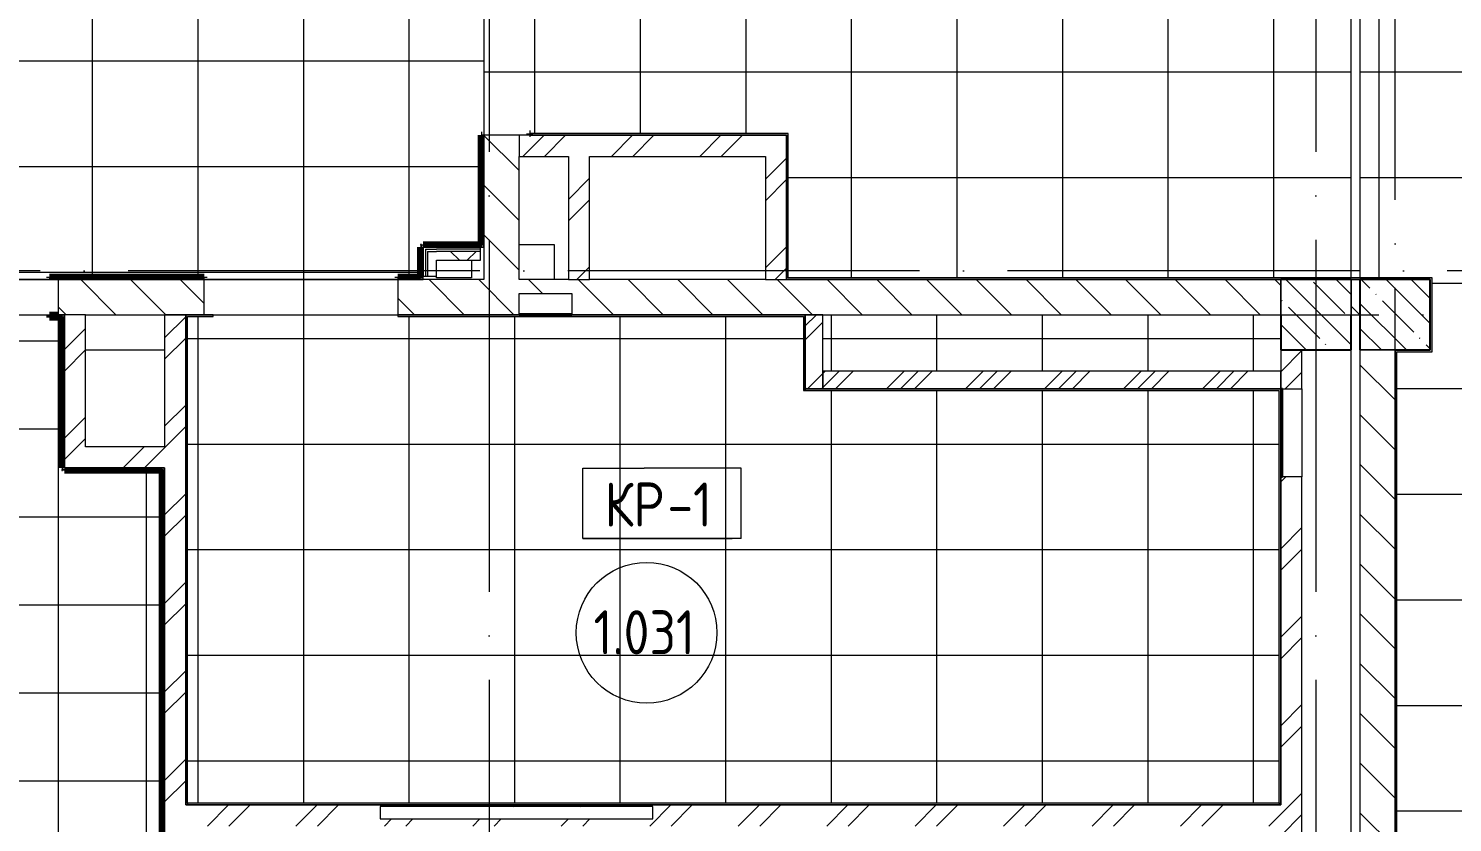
# Model space of a CAD drawing. Header units: millimetres. Extents: x -4370 to 196781, y -4577 to 61202.
# Drawn here: x 106281 to 114376, y 32890 to 37402 of the extents above; entities that cross this region are included whole.
import ezdxf

# ---------------------------------------------------------------- set-up
doc = ezdxf.new("R2010")
doc.units = ezdxf.units.MM
doc.linetypes.add('ADSK_Линия сетки', pattern=[2500, 2000, -250, 0, -250])
for name, color, linetype, lineweight in [('A-AREA-____-IDEN', 2, 'Continuous', 20), ('A-FLOR-____-IDEN', 11, 'Continuous', 20), ('A-FLOR-____-OTLN', 192, 'Continuous', 9), ('A-FLOR-____-PATT', 8, 'Continuous', 9), ('A-GENM-____-MCUT', 13, 'Continuous', 9), ('A-GENM-____-OTLN', 13, 'Continuous', 9), ('A-GLAZ-____-OTLN', 151, 'Continuous', 9), ('A-WALL-____-MCUT', 113, 'Continuous', 9), ('A-WALL-____-PATT', 111, 'Continuous', 9), ('A-WALL-FNSH-MCUT', 113, 'Continuous', 9), ('I-WALL-____-OTLN', 2, 'Continuous', 9), ('S-COLS-____-MCUT', 52, 'Continuous', 9), ('S-COLS-____-OTLN', 52, 'Continuous', 9), ('S-GRID-____-OTLN', 1, 'Continuous', 9)]:
    doc.layers.add(name, color=color, linetype=linetype, lineweight=lineweight)
doc.styles.add('GOST Common_1', font='GOST_Common.ttf', dxfattribs={"width": 0.9, "height": 250})
pattern_1 = [(135, (0, 0), (-141.42136, -141.42136), [])]
pattern_2 = [(45, (0, 0), (-251.4472, 251.4472), []), (45, (0, 381), (-251.4472, 251.4472), [])]
pattern_3 = [(135, (0, 0), (-142.5612, -142.5612), []), (135, (142.56, 0), (-142.5612, -142.5612), [252.016, -50.403, 3.353, -47.05])]
pattern_4 = [(45, (0, 0), (-224.5064, 224.5064), []), (45, (79.38, 0), (0, 449.0128), []), (45, (-79.38, 0), (0, 449.0128), [])]

# ---------------------------------------------------------------- blocks, each defined once
blk = doc.blocks.new('B2B_Окно_1створка без всегоj - Ок-5_700х1500_Раздевальные-36695556-О_АИ_ПП_0_000_Целиком')
at = {"layer": 'A-GLAZ-____-OTLN', "color": 10, "lineweight": 5}
for p, q in [((-775, 175), (-775, 105)), ((775, 175), (-775, 175)), ((775, 105), (775, 175)), ((-775, 105), (775, 105))]:
    blk.add_line(p, q, dxfattribs=at)
blk = doc.blocks.new('ASML_АР_Отделка Люка - ВО Отделка люков_Грунтовка 0_Шпатлевка 0_Окраска 0_0-42467640-О_АИ_ПП_0_000_Целиком')
at = {"layer": 'A-GENM-____-MCUT', "color": 130, "lineweight": 25}
for p, q in [((150, 3), (-150, 3)), ((-150, 3), (-150, 0)), ((150, 0), (150, 3)), ((-150, 0), (150, 0))]:
    blk.add_line(p, q, dxfattribs=at)
blk = doc.blocks.new('ASML_АР_Отделка Люка - ВО Отделка люков_Грунтовка 0_Шпатлевка 0_Окраска 0_0-42722003-О_АИ_ПП_0_000_Целиком')
at = {"layer": 'A-GENM-____-MCUT', "color": 130, "lineweight": 25}
for p, q in [((250, 3), (-250, 3)), ((-250, 3), (-250, 0)), ((250, 0), (250, 3)), ((-250, 0), (250, 0))]:
    blk.add_line(p, q, dxfattribs=at)
blk = doc.blocks.new('0083_СОШ675_АР_R22_rvt-1-О_АИ_ПП_0_000_Целиком')
at = {"layer": 'A-WALL-____-PATT', "lineweight": 5}
h = blk.add_hatch(dxfattribs=at)
h.set_pattern_fill('FP_4', color=10, style=0, pattern_type=2)
h.set_pattern_definition(pattern_1)
h.paths.add_polyline_path([(109070, 35974.9), (109070, 36794.9), (108870, 36794.9), (108870, 35974.9)])
h.paths.add_polyline_path([(108870, 39494.9), (109070, 39494.9), (109070, 39775), (108870, 39775)])
h = blk.add_hatch(dxfattribs=at)
h.set_pattern_fill('FP_7', color=10, style=0, pattern_type=2)
h.set_pattern_definition(pattern_2)
h.paths.add_polyline_path([(110470, 36674.9), (110470, 36794.9), (109070, 36794.9), (109070, 36674.9), (109470, 36674.9)])
h = blk.add_hatch(dxfattribs=at)
h.set_pattern_fill('FP_7', color=10, style=0, pattern_type=2)
h.set_pattern_definition(pattern_2)
h.paths.add_polyline_path([(110470, 35974.9), (110590, 35974.9), (110590, 36794.9), (110470, 36794.9), (110470, 36319.2)])
h = blk.add_hatch(dxfattribs=at)
h.set_pattern_fill('FP_7', color=10, style=0, pattern_type=2)
h.set_pattern_definition(pattern_2)
h.paths.add_polyline_path([(109470, 35974.9), (109470, 36674.9), (109350, 36674.9), (109350, 35974.9)])
h = blk.add_hatch(dxfattribs=at)
h.set_pattern_fill('FP_56', color=252, style=0, pattern_type=2)
h.set_pattern_definition([(45, (0, 0), (-141.42136, 141.42136), []), (135, (0, 0), (-141.42136, -141.42136), [])])
h.paths.add_polyline_path([(108850, 36084.9), (108850, 36134.9), (108600, 36134.9), (108600, 36084.9), (108798.8, 36084.9)])
h = blk.add_hatch(dxfattribs=at)
h.set_pattern_fill('FP_4', color=10, style=0, pattern_type=2)
h.set_pattern_definition(pattern_1)
h.paths.add_polyline_path([(113850, 35774.9), (113850, 35974.9), (113800, 35974.9), (113800, 35774.9)])
h.paths.add_polyline_path([(113400, 35774.9), (113400, 35974.9), (108380, 35974.9), (108380, 35774.9), (109070, 35774.9), (109070, 35894.9), (109370, 35894.9), (109370, 35774.9), (111282.6, 35774.9)])
h.paths.add_polyline_path([(106605, 35774.9), (107280, 35774.9), (107280, 35974.9), (106450, 35974.9), (106450, 35774.9), (106485, 35774.9)])
h.paths.add_polyline_path([(105100, 35774.9), (105200, 35774.9), (105200, 35974.9), (105100, 35974.9)])
h = blk.add_hatch(dxfattribs=at)
h.set_pattern_fill('FP_7', color=10, style=0, pattern_type=2)
h.set_pattern_definition(pattern_2)
h.paths.add_polyline_path([(106605, 34904.9), (106605, 35774.9), (106485, 35774.9), (106485, 34904.9)])
h = blk.add_hatch(dxfattribs=at)
h.set_pattern_fill('FP_7', color=10, style=0, pattern_type=2)
h.set_pattern_definition(pattern_2)
h.paths.add_polyline_path([(107175, 26225), (107175, 30000), (107055, 30000), (107055, 26225)])
h.paths.add_polyline_path([(107055, 31100), (107175, 31100), (107175, 35774.9), (107055, 35774.9), (107055, 31699)])
h = blk.add_hatch(dxfattribs=at)
h.set_pattern_fill('FP_8', color=10, style=0, pattern_type=2)
h.set_pattern_definition(pattern_4)
h.paths.add_polyline_path([(110700, 35354.9), (110796.5, 35354.9), (110796.5, 35775), (110696.5, 35775), (110696.5, 35359.9), (110700, 35359.9)])
h = blk.add_hatch(dxfattribs=at)
h.set_pattern_fill('FP_7', color=10, style=0, pattern_type=2)
h.set_pattern_definition(pattern_2)
h.paths.add_polyline_path([(113520, 19425), (113520, 22425), (113400, 22425), (113400, 19425)])
h.paths.add_polyline_path([(113520, 22825), (113520, 23665), (113400, 23665), (113400, 22825)])
h.paths.add_polyline_path([(113407, 24165), (113520, 24165), (113520, 27625), (113400, 27625), (113400, 24165)])
h.paths.add_polyline_path([(113400, 28525), (113520, 28525), (113520, 32325), (113400, 32325), (113400, 28800)])
h.paths.add_polyline_path([(113520, 32725), (113520, 34855), (113400, 34855), (113400, 32725)])
h.paths.add_polyline_path([(113407, 35355), (113520, 35355), (113520, 35575), (113400, 35575), (113400, 35355)])
h = blk.add_hatch(dxfattribs=at)
h.set_pattern_fill('FP_4', color=10, style=0, pattern_type=2)
h.set_pattern_definition(pattern_1)
h.paths.add_polyline_path([(113930, 19425), (113930, 19925), (114050, 19925), (114050, 22425), (113850, 22425), (113850, 19425)])
h.paths.add_polyline_path([(114050, 22825), (114050, 28125), (113850, 28125), (113850, 22825)])
h.paths.add_polyline_path([(113850, 28525), (114050, 28525), (114050, 31824.9), (113930, 31824.9), (113930, 32325), (113850, 32325), (113850, 29388.9)])
h.paths.add_polyline_path([(114050, 32725), (114050, 35575), (113850, 35575), (113850, 32725)])
h = blk.add_hatch(dxfattribs=at)
h.set_pattern_fill('FP_8', color=10, style=0, pattern_type=2)
h.set_pattern_definition(pattern_4)
h.paths.add_polyline_path([(113400, 35354.9), (113400, 35454.9), (110796.5, 35454.9), (110796.5, 35354.9), (111282.6, 35354.9)])
h = blk.add_hatch(dxfattribs=at)
h.set_pattern_fill('FP_7', color=10, style=0, pattern_type=2)
h.set_pattern_definition(pattern_2)
h.paths.add_polyline_path([(107055, 34904.9), (107055, 35024.9), (106605, 35024.9), (106605, 34904.9)])
h = blk.add_hatch(dxfattribs=at)
h.set_pattern_fill('FP_7', color=10, style=0, pattern_type=2)
h.set_pattern_definition(pattern_2)
h.paths.add_polyline_path([(113400, 32870), (113400, 32990), (107175, 32990), (107175, 32870), (112524.5, 32870)])
h.paths.add_polyline_path([(108280, 32910), (108280, 32980), (109830, 32980), (109830, 32910), (108350, 32910)])
at = {"layer": 'S-COLS-____-OTLN', "lineweight": 5}
h = blk.add_hatch(dxfattribs=at)
h.set_pattern_fill('FP_3', color=256, style=0, pattern_type=2)
h.set_pattern_definition(pattern_3)
h.paths.add_polyline_path([(113800, 35575), (113800, 35975), (113400, 35975), (113400, 35575), (113766.3, 35575)])
h = blk.add_hatch(dxfattribs=at)
h.set_pattern_fill('FP_3', color=256, style=0, pattern_type=2)
h.set_pattern_definition(pattern_3)
h.paths.add_polyline_path([(114050, 35575), (114250, 35575), (114250, 35975), (113850, 35975), (113850, 35575)])
at = {"layer": 'A-FLOR-____-OTLN', "color": 90}
for p, q in [((109070, 36175), (109269.5, 36175)), ((109269.5, 36175), (109269.5, 35975)), ((108800, 36084.9), (108800, 35984.9)), ((108600, 35984.9), (108600, 35994.9)), ((108800, 35984.9), (108600, 35984.9)), ((106605, 35575), (107055, 35575)), ((113800, 32725), (113800, 35575))]:
    blk.add_line(p, q, dxfattribs=at)
at = {"layer": 'A-WALL-____-MCUT', "color": 50, "lineweight": 13}
for p, q in [((109070, 36794.9), (108870, 36794.9)), ((108870, 36794.9), (108870, 35974.9)), ((110470, 36794.9), (109070, 36794.9)), ((110590, 36794.9), (110470, 36794.9)), ((110590, 35974.9), (110590, 36794.9)), ((109070, 36674.9), (109350, 36674.9)), ((109070, 35974.9), (109070, 36674.9)), ((109350, 36674.9), (109350, 35974.9)), ((109470, 36674.9), (110470, 36674.9)), ((109470, 35974.9), (109470, 36674.9)), ((110470, 36674.9), (110470, 35974.9)), ((108550, 36134.9), (108550, 35994.9)), ((108550, 36134.9), (108600, 36134.9)), ((108850, 36134.9), (108600, 36134.9)), ((108850, 36084.9), (108850, 36134.9)), ((108600, 35994.9), (108600, 36084.9)), ((108600, 36084.9), (108850, 36084.9)), ((107280, 35974.9), (106450, 35974.9)), ((106450, 35974.9), (106450, 35774.9)), ((107280, 35774.9), (107280, 35974.9)), ((108870, 35974.9), (108380, 35974.9)), ((108380, 35974.9), (108380, 35774.9)), ((108550, 35994.9), (108600, 35994.9)), ((109350, 35974.9), (109070, 35974.9)), ((110470, 35974.9), (109470, 35974.9)), ((113400, 35974.9), (110590, 35974.9)), ((113850, 35974.9), (113800, 35974.9)), ((113850, 35774.9), (113850, 35974.9)), ((109070, 35777.9), (109070, 35894.9)), ((109070, 35894.9), (109370, 35894.9)), ((109370, 35894.9), (109370, 35777.9)), ((106450, 35774.9), (106485, 35774.9)), ((106485, 35774.9), (106485, 34904.9)), ((106605, 35774.9), (107055, 35774.9)), ((106605, 35024.9), (106605, 35774.9)), ((107055, 35774.9), (107055, 35024.9)), ((107175, 35774.9), (107280, 35774.9)), ((107175, 32990), (107175, 35774.9)), ((108380, 35774.9), (109070, 35774.9)), ((109370, 35774.9), (113400, 35774.9)), ((110796.5, 35775), (110696.5, 35775)), ((110696.5, 35775), (110696.5, 35359.9)), ((110796.5, 35354.9), (110796.5, 35775)), ((113800, 35774.9), (113850, 35774.9)), ((113400, 35575), (113400, 35355)), ((113520, 35575), (113400, 35575)), ((113520, 35355), (113520, 35575)), ((113850, 35575), (113850, 32725)), ((114050, 32725), (114050, 35575)), ((113400, 35454.9), (110796.5, 35454.9)), ((110796.5, 35454.9), (110796.5, 35354.9)), ((113400, 35354.9), (113400, 35454.9)), ((110700, 35354.9), (110796.5, 35354.9)), ((110796.5, 35354.9), (113400, 35354.9)), ((113400, 35355), (113407, 35355)), ((113410, 35355), (113520, 35355)), ((107055, 35024.9), (106605, 35024.9)), ((106485, 34904.9), (106605, 34904.9)), ((106605, 34904.9), (107055, 34904.9)), ((107055, 34904.9), (107055, 31100)), ((113400, 34855), (113400, 32990)), ((113407, 34855), (113400, 34855)), ((113520, 34855), (113410, 34855)), ((113520, 32725), (113520, 34855)), ((113400, 32990), (107175, 32990))]:
    blk.add_line(p, q, dxfattribs=at)
at = {"layer": 'A-WALL-____-MCUT', "color": 10, "lineweight": 5}
for p, q in [((109070, 36794.9), (109070, 36674.9)), ((108537.5, 36147.4), (108537.5, 35994.9)), ((108537.5, 36147.4), (108550, 36147.4)), ((108550, 36147.4), (108600, 36147.4)), ((108850, 36147.4), (108600, 36147.4)), ((109350, 35974.9), (109470, 35974.9)), ((110470, 35974.9), (110590, 35974.9)), ((113400, 35774.9), (113400, 35974.9)), ((113800, 35974.9), (113800, 35774.9)), ((106605, 35774.9), (106485, 35774.9)), ((107175, 35774.9), (107055, 35774.9)), ((114050, 35575), (113850, 35575))]:
    blk.add_line(p, q, dxfattribs=at)
at = {"layer": 'A-WALL-FNSH-MCUT', "color": 90}
for p, q in [((108537.5, 36159.9), (108525, 36159.9)), ((108525, 36159.9), (108525, 35994.9)), ((108550, 36159.9), (108537.5, 36159.9)), ((108600, 36159.9), (108550, 36159.9)), ((108850, 36159.9), (108600, 36159.9)), ((108850, 36147.4), (108850, 36159.9)), ((108850, 36134.9), (108850, 36147.4)), ((108525, 35994.9), (108537.5, 35994.9)), ((108537.5, 35994.9), (108550, 35994.9))]:
    blk.add_line(p, q, dxfattribs=at)
at = {"layer": 'I-WALL-____-OTLN', "color": 90}
blk.add_line((113520, 35355), (113520, 34855), dxfattribs=at)
at = {"layer": 'S-COLS-____-MCUT', "color": 130, "lineweight": 25}
for p, q in [((113800, 35975), (113400, 35975)), ((114250, 35975), (113850, 35975)), ((113850, 35975), (113850, 35575)), ((114250, 35575), (114250, 35975)), ((113400, 35774.9), (113400, 35575)), ((113800, 35575), (113800, 35774.9)), ((113400, 35575), (113800, 35575)), ((114050, 35575), (114250, 35575))]:
    blk.add_line(p, q, dxfattribs=at)
at = {"layer": 'S-COLS-____-OTLN', "color": 90}
for p, q in [((113400, 35975), (113400, 35774.9)), ((113800, 35774.9), (113800, 35975)), ((113850, 35575), (114050, 35575))]:
    blk.add_line(p, q, dxfattribs=at)
at = {"layer": 'A-GENM-____-OTLN', "color": 90, "lineweight": 9}
for name, p, rotation in [('ASML_АР_Отделка Люка - ВО Отделка люков_Грунтовка 0_Шпатлевка 0_Окраска 0_0-42467640-О_АИ_ПП_0_000_Целиком', (109220, 35777.9), 180), ('ASML_АР_Отделка Люка - ВО Отделка люков_Грунтовка 0_Шпатлевка 0_Окраска 0_0-42722003-О_АИ_ПП_0_000_Целиком', (113410, 35105), 90)]:
    blk.add_blockref(name, p, dxfattribs=dict(at, rotation=rotation))
at = {"layer": 'A-GLAZ-____-OTLN', "color": 90, "lineweight": 9, "rotation": 180}
blk.add_blockref('B2B_Окно_1створка без всегоj - Ок-5_700х1500_Раздевальные-36695556-О_АИ_ПП_0_000_Целиком', (109055, 33085), dxfattribs=at)
blk = doc.blocks.new('BSC_Колонна _Прямоугольная - ПР-1_Профиль торцевой для плитки-3454341-О_АИ_ПП_0_000_Целиком')
at = {"layer": 'S-COLS-____-MCUT'}
for p, q in [((5, 5), (-5, 5)), ((-5, 5), (-5, -5)), ((5, -5), (5, 5)), ((-5, -5), (5, -5))]:
    blk.add_line(p, q, dxfattribs=at)
blk = doc.blocks.new('ADSK_Марка_Перекрытие - Типоразмер_ADSK_Марка-158127-О_АИ_ПП_0_000_Целиком')
at = {"layer": 'A-FLOR-____-IDEN'}
for p, q in [((-4.5, 4), (-1, 4)), ((-4.5, 0), (-4.5, 4)), ((4.5, 4), (-1, 4)), ((4.5, 0), (4.5, 4)), ((4.5, 0), (-4.5, 0)), ((-4.5, 0), (4, 0))]:
    blk.add_line(p, q, dxfattribs=at)
blk = doc.blocks.new('ADSK_Марка_Помещение_ОдноЗначение - Номер-159740-О_АИ_ПП_0_000_Целиком')
at = {"layer": 'A-AREA-____-IDEN'}
blk.add_circle((0, 0), 4, dxfattribs=at)

msp = doc.modelspace()

# ---------------------------------------------------------------- hatches: boundary and pattern name
at = {"layer": 'A-FLOR-____-PATT'}
h = msp.add_hatch(dxfattribs=at)
h.set_pattern_fill('FP_139', color=256, style=0, pattern_type=2)
h.set_pattern_definition([(90, (122360, 37155), (-600, 4e-14), []), (180, (122360, 37155), (-7e-14, -600), [])])
h.paths.add_polyline_path([(123701.532826, 24349.999414), (136485, 24350.000586), (136485, 24850.000586), (136500, 24850.000586), (136500, 24859.999414), (136700, 24859.999414), (136700, 27059.999414), (136500, 27059.999414), (136500, 27050.000586), (136485, 27050.99042), (136485, 28110.000586), (136299.978078, 28110.000586), (136299.978078, 28125), (135049.978078, 28125), (135049.978078, 28110.000586), (132950, 28110.000586), (132950, 28125), (130960, 28125), (130960, 28110.000586), (125085, 28110.000586), (125085, 27805.000984), (125080, 27804.349189), (125080, 27795.00157), (125070, 27795.00157), (125070, 27790.00157), (124330, 27790.00157), (124330, 27795.00157), (124320, 27795.000984), (124320, 27805.000984), (124315, 27805.85356), (124315, 28110.00157), (124049.978078, 28110.00157), (124049.978078, 28115.00157), (124039.978078, 28115.00157), (124039.978078, 28125.000984), (120145.5, 28125.000984), (120145.5, 28115.00157), (118690, 28115.00157), (118690, 34860.000586), (118320, 34860.000586), (118320, 34865.000586), (118310, 34865.000586), (118310, 34875), (118300, 34875), (118300, 36475), (118310, 36475.000586), (118310, 36485.000586), (118320, 36485.000586), (118320, 36490.000586), (118690, 36490.000586), (118690, 43524.999414), (118700, 43524.999414), (118699.978078, 44624.999414), (118690, 44624.999414), (118690.939069, 45335), (120047.499009, 45335), (120047.499009, 45325), (124030, 45324.999414), (124030, 45334.968424), (124045, 45334.96901), (124045, 45339.96901), (130949.978078, 45339.96901), (130949.978078, 45324.999414), (132949.978078, 45324.999414), (132949.978078, 45339.96901), (136485, 45340.004013), (136485, 45809.999414), (136699.978078, 45809.999414), (136699.978078, 48009.999414), (136485, 48009.999414), (136485, 48583.136009), (136480, 48583.136009), (136480, 49030.001172), (136059.997172, 49030.001172), (136059.997172, 49035.001172), (134324.978078, 49035.001172), (134324.978078, 49050.000586), (133224.978078, 49050.000586), (133224.978078, 49035.001172), (131950, 49035.001172), (131950, 49050.000586), (130850, 49050.000586), (130850, 49035.001172), (129820, 49035.001172), (129819.973332, 49250.000586), (128720, 49250.000586), (128720, 49035.001172), (115339.978078, 49035.001172), (115339.978078, 47039.5), (115125, 47039.5), (115125, 45939.5), (115339.978078, 45939.5), (115339.978078, 45525), (115334.978078, 45524.408705), (115334.978078, 45515), (115324.978078, 45515), (115324.978078, 45510), (114265.000586, 45510), (114265.000586, 45324.999414), (114260.000586, 45324.999414), (114260.000586, 45315.000586), (114250.000586, 45315.000586), (114249.978078, 45310.000586), (113849.978078, 45310.000586), (113849.978078, 43335.193215), (115335, 43335.193215), (115334.01456, 39765.02363), (113849.978078, 39765.02363), (113850.899223, 35984.940919), (114259.978078, 35984.940919), (114259.978078, 35565), (114060.000586, 35565), (114060.000586, 32734.968424), (114259.978078, 32734.968424), (114259.978078, 32315), (114060.000586, 32315), (114060.000586, 28535), (114259.978664, 28534.382301), (114259.978664, 28115), (114060.000586, 28115), (114060.000586, 24375), (114585, 24375), (114585, 24350), (116575, 24349.999414), (116575, 24375), (118699.978078, 24375), (118699.978078, 24435.000398), (118799.978078, 24435.000398), (118799.978078, 24375), (121200, 24375), (121200, 24360), (121215, 24360), (121215, 24350), (121217.736766, 24349.999414)])
h.paths.add_polyline_path([(118700, 28035.000398), (118699.978078, 28035.000398), (118700, 28105.000984), (118799.978078, 28105.000984), (118799.978078, 28035.000398), (118705, 28035.000398)])
h.paths.add_polyline_path([(113373.815688, 35984.940919), (113799.978078, 35984.940919), (113798.859805, 39765.02363), (112925.000848, 39765.02363), (112924.950825, 39975.023044), (111824.978078, 39975.023044), (111824.978078, 39765.02363), (111475, 39765.02363), (111474.992967, 39975.023044), (110375, 39975.023044), (110375, 39780.02363), (110425, 39780.02363), (110425, 39765.02363), (109080.000848, 39765.02363), (109080.000848, 39494.940333), (108870.000848, 39494.940333), (108870.000848, 36794.940333), (109130.000848, 36794.940333), (109130.000848, 36804.940919), (110600.000586, 36804.940919), (110600.000586, 35984.940919), (113341.034602, 35984.940919)])
h.paths.add_polyline_path([(113766.348585, 43335.193215), (113799.978078, 43335.193215), (113799.978078, 45310.000586), (113400.000586, 45310.000586), (113399.978078, 45315.000586), (113390.000586, 45315.000586), (113390.000586, 45325.000586), (113385.000586, 45324.999414), (113385.000586, 45510.000586), (112075, 45509.810247), (112075, 45245.037726), (112065, 45245.037726), (112065, 43545.037726), (112075, 43545.037726), (112075, 43335.193215), (112524.450555, 43335.193215)])
h = msp.add_hatch(dxfattribs=at)
h.set_pattern_fill('FP_152', color=256, style=0, pattern_type=2)
h.set_pattern_definition([(90, (103045, 40817.5), (-600, 4e-14), []), (180, (103045, 40817.5), (-7e-14, -600), [])])
h.paths.add_polyline_path([(96899.978078, 35775), (96900.119334, 35775.035722), (96899.978078, 35784.940919)])
h.paths.add_polyline_path([(98863.572223, 35775), (99170.119334, 35775), (99170.119334, 35789.940919), (99455, 35789.940919), (99455, 36424.940333), (99460, 36424.940919), (99460, 36434.940919), (99470, 36434.940919), (99470, 36439.940919), (101280, 36439.940919), (101280, 36434.940919), (101290, 36434.940919), (101290, 36424.940919), (101295, 36424.940333), (101295, 36115), (102660.000586, 36115), (102660.000586, 35899.999414), (104300.000586, 35900), (104300.000586, 36115), (104900.000586, 36115), (104900.000586, 36110), (104910.000586, 36109.256256), (104910.000586, 36100), (104915.000586, 36099.481744), (104915.000586, 35989.940919), (105300, 35989.940919), (105300, 35974.999414), (106400, 35974.999414), (106400, 35989.940919), (107280.045848, 35989.940919), (107280.045848, 35974.999414), (108380.045848, 35974.999414), (108380.045848, 35989.940919), (108510.000848, 35989.940919), (108510.000848, 36159.94092), (108515.000848, 36159.94092), (108515.000848, 36169.94092), (108525.000848, 36169.94092), (108525.000848, 36174.94092), (108855.000848, 36174.94092), (108855.000848, 36794.940333), (108870.000848, 36794.940333), (108870.000848, 39494.940333), (108855.000848, 39494.940333), (108855.000848, 39759.966736), (102124.986674, 39759.966736), (102124.967332, 39975.023044), (101024.986674, 39975.023044), (101025.047205, 39774.966736), (101074.986674, 39774.966736), (101074.986674, 39759.966736), (98640, 39759.966736), (98640, 39774.96615), (97590, 39774.96615), (97590, 39759.966736), (93150, 39759.966736), (93149.893462, 39774.96615), (87860, 39774.96615), (87860, 39759.966736), (87720, 39759.966736), (87720, 39474.96615), (87500, 39474.96615), (87500, 36774.96615), (87720, 36774.205351), (87720, 36444.999414), (87715, 36444.999414), (87715, 36440), (96900.119334, 36440), (96900.119334, 36435), (96910.119334, 36435), (96910.119334, 36425), (96915.119334, 36424.983669), (96915.119334, 35789.940919), (97170.119334, 35789.940919), (97170.119334, 35775)])
h.paths.add_polyline_path([(102660.000586, 36099.999414), (102659.998097, 36100), (102589.266314, 36100)])
h.paths.add_polyline_path([(101029.985347, 36424.940333), (101030, 36424.940919), (100360, 36424.940919)])
h.paths.add_polyline_path([(96899.978078, 36424.999414), (96899.962671, 36425), (96780.119334, 36424.999414)])
h.paths.add_polyline_path([(91045, 38769.423044), (91005, 38769.423044), (91005, 39749.423044), (91045, 39749.423044)])
h.paths.add_polyline_path([(93005, 38769.423044), (93005, 39749.423044), (93045, 39749.423044), (93045, 38769.423044)])
h = msp.add_hatch(dxfattribs=at)
h.set_pattern_fill('FP_233', color=256, style=0, pattern_type=2)
h.set_pattern_definition([(270, (5951.86, 148625.6), (500, 3e-14), []), (0, (5951.86, 148625.6), (0, 500), [])])
h.paths.add_polyline_path([(106754.983003, 26225), (106755, 26225), (106755, 26240.000586), (107040, 26240.000586), (107040, 29999.999414), (107055, 29999.999414), (107055, 31099.999414), (107040, 31099.999414), (107040, 34889.940919), (106485, 34889.940919), (106485, 34894.940919), (106475.000586, 34894.940919), (106475, 34904.940919), (106470, 34904.940333), (106470, 35759.940919), (106400, 35759.940919), (106400, 35774.940919), (106450, 35774.940919), (106450, 35974.940333), (105350, 35974.940333), (105350, 35774.940333), (105300, 35774.940333), (105300, 35759.940919), (105114.978078, 35759.934213), (105114.978078, 35575), (105109.978078, 35575), (105109.978078, 35565), (105099.978078, 35565), (105099.978078, 35560), (104914.978078, 35560), (104914.978078, 32740), (105099.978078, 32740), (105099.978078, 32735), (105109.978078, 32735), (105109.978078, 32725), (105114.978078, 32724.999414), (105114.978078, 32324.999414), (105109.978078, 32324.999414), (105109.978078, 32315), (105099.978078, 32315), (105099.19038, 32310), (104914.978078, 32310), (104914.978078, 28540), (105099.978078, 28540), (105099.978078, 28535), (105109.978078, 28535), (105109.978078, 28525), (105114.978078, 28524.999414), (105114.978078, 28125), (105109.978078, 28125), (105109.978078, 28115), (105099.978078, 28115), (105099.978078, 28110), (104914.978078, 28110), (104914.978078, 27860.000587), (105579.978665, 27860.000587), (105579.978665, 27855.000587), (105589.978665, 27855.000587), (105589.978665, 27845.000587), (105594.978665, 27845.000001), (105594.978665, 26240.000586), (105655, 26240.000586), (105655, 26225.000586), (106314.960404, 26225.000586)])
h = msp.add_hatch(dxfattribs=at)
h.set_pattern_fill('FP_185', color=256, style=0, pattern_type=2)
h.set_pattern_definition([(90, (110245, 34440.06), (-600, 4e-14), []), (180, (110245, 34440.06), (-7e-14, -600), [])])
h.paths.add_polyline_path([(108798.756464, 33000), (113390.000586, 33000), (113390.000586, 35344.940333), (110686.492747, 35344.940333), (110686.492747, 35764.940919), (108380.045848, 35764.940919), (108380.045848, 35975.001172), (107280.045848, 35974.940333), (107280.045848, 35774.940919), (107330.045848, 35774.940919), (107330.045848, 35764.940919), (107185, 35764.940919), (107185, 33000), (107556.858434, 33000)])
h.paths.add_polyline_path([(112760.167081, 35454.940333), (113399.978078, 35454.940333), (113399.978078, 35774.940333), (110796.492747, 35774.940333), (110796.492747, 35454.940333), (111282.552525, 35454.940333)])
at = {"layer": 'A-WALL-____-PATT'}
h = msp.add_hatch(color=7, dxfattribs=at)
h.paths.add_polyline_path([(108860.000848, 36159.94092), (108870.000848, 36159.94092), (108870.000848, 36794.940333), (108860.000848, 36794.940333), (108860.000848, 36169.94092)])
h.paths.add_polyline_path([(108870.000848, 39494.940333), (108870.000848, 39764.966736), (108860.000848, 39764.966736), (108860.000848, 39494.940333)])
for points in [[(110590.000586, 36794.940919), (110600.000586, 36794.940919), (110600.000586, 36804.940919), (109135.000848, 36804.940919), (109135.000848, 36794.940919)], [(110600.000586, 35974.940919), (110600.000586, 36794.940919), (110590.000586, 36794.940919), (110590.000586, 35974.940919)], [(108525.000848, 35984.940919), (108525.000848, 36169.94092), (108515.000848, 36169.94092), (108515.000848, 35984.940919)], [(108860.000848, 36159.94092), (108860.000848, 36169.94092), (108525.000848, 36169.94092), (108525.000848, 36159.94092), (108798.756464, 36159.94092)], [(114249.978078, 35974.940919), (114259.978078, 35974.940919), (114259.978078, 35984.940919), (110600.000586, 35984.940919), (110600.000586, 35974.940919), (113766.348585, 35974.940919)], [(114259.978078, 35565), (114259.978078, 35974.940919), (114249.978078, 35974.940919), (114249.978078, 35565)], [(106475, 34894.940919), (106485, 34894.940919), (106485, 35774.940919), (106475, 35774.940919), (106475, 35164.142265)], [(107185, 32990), (107185, 35764.940919), (107175, 35764.940919), (107175, 32990)], [(110690.000586, 35354.940333), (110690.000586, 35359.940919), (110696.492747, 35359.940919), (110696.492747, 35764.940919), (110686.492747, 35764.940919), (110686.492747, 35354.940333)], [(114050.000586, 32724.968424), (114060.000586, 32724.968424), (114060.000586, 35575), (114050.000586, 35575), (114050.000586, 32854.062406)], [(114249.978078, 35565), (114249.978078, 35575), (114060.000586, 35575), (114060.000586, 35565)], [(110690.000586, 35344.940333), (113390.000586, 35344.940333), (113390.000586, 35354.940333), (110700.000586, 35354.92731), (110700.000586, 35349.940919), (110690.000586, 35349.940919), (110690.000586, 35354.940333), (110686.492747, 35354.940333), (110686.492747, 35344.940333)], [(113390.000586, 33000), (113400.000586, 33000), (113400.000586, 35354.940333), (113390.000586, 35354.940333), (113390.000586, 34009.102336)], [(107045, 34894.940919), (107045, 34904.940919), (106485, 34904.940919), (106485, 34894.940919)], [(113400.000586, 32990), (113400.000586, 33000), (107185, 33000), (107185, 32990), (112524.450555, 32990)]]:
    msp.add_hatch(color=7, dxfattribs=at).paths.add_polyline_path(points)
h = msp.add_hatch(color=7, dxfattribs=at)
h.paths.add_polyline_path([(106400, 35974.940919), (107080.000848, 35974.940919), (107080.000848, 35984.940919), (106400, 35984.940919)])
h.paths.add_polyline_path([(105300, 35974.940919), (105300, 35984.940919), (104910.000586, 35984.940919), (104910.000586, 35974.940919), (105073.062374, 35974.940919)])
h = msp.add_hatch(color=7, dxfattribs=at)
h.paths.add_polyline_path([(108525.000848, 35974.940919), (108525.000848, 35984.940919), (108380.045848, 35984.940919), (108380.045848, 35974.940919), (108488.286504, 35974.940919)])
h.paths.add_polyline_path([(107080.000848, 35974.940919), (107280.045848, 35974.940919), (107280.045848, 35984.940919), (107080.000848, 35984.940919)])
h = msp.add_hatch(color=7, dxfattribs=at)
h.paths.add_polyline_path([(106475, 35764.940919), (106475, 35774.940919), (106450, 35774.940919), (106450, 35764.940919)])
h.paths.add_polyline_path([(105200, 35764.940919), (105200, 35774.940919), (105099.978078, 35774.940919), (105099.978078, 35764.940919), (105109.978078, 35764.940919)])
h = msp.add_hatch(color=7, dxfattribs=at)
h.paths.add_polyline_path([(110696.492747, 35764.940919), (110696.492747, 35774.940919), (108380.045848, 35774.940919), (108380.045848, 35764.940919), (110686.492747, 35764.940919)])
h.paths.add_polyline_path([(107330.045848, 35764.940919), (107330.045848, 35774.940919), (107175, 35774.940919), (107175, 35764.940919), (107185, 35764.940919)])
h = msp.add_hatch(color=7, dxfattribs=at)
h.paths.add_polyline_path([(107055, 26235.000586), (107055, 29999.999414), (107045, 29999.999414), (107045, 26235.000586)])
h.paths.add_polyline_path([(107045, 31099.999414), (107055, 31099.999414), (107055, 34904.940919), (107045, 34904.940919), (107045, 31699.022476)])

# ---------------------------------------------------------------- linework, layer by layer
at = {"layer": 'A-FLOR-____-OTLN'}
for p, q in [((113799.978078, 35984.940919), (113799.978078, 39765.02363)), ((113849.978078, 39765.02363), (113849.978078, 35984.940919)), ((108870.000848, 39494.940333), (108870.000848, 36794.940333)), ((105300, 35974.999414), (106400, 35974.999414)), ((106400, 35974.940333), (105350, 35974.940333)), ((108380.045848, 35975.001172), (107280.045848, 35975.001172)), ((107280.045848, 35974.999414), (108380.045848, 35974.999414))]:
    msp.add_line(p, q, dxfattribs=at)
at = {"layer": 'A-WALL-____-MCUT', "color": 7}
for p, q in [((108870.000848, 36794.940333), (108860.000848, 36794.940333)), ((108860.000848, 36794.940333), (108860.000848, 36169.94092)), ((108870.000848, 36159.94092), (108870.000848, 36794.940333)), ((110600.000586, 36804.940919), (109135.000848, 36804.940919)), ((109135.000848, 36804.940919), (109135.000848, 36794.940919)), ((109135.000848, 36794.940919), (110590.000586, 36794.940919)), ((110590.000586, 36794.940919), (110590.000586, 35974.940919)), ((110600.000586, 35984.940919), (110600.000586, 36804.940919)), ((108515.000848, 36169.94092), (108515.000848, 35984.940919)), ((108860.000848, 36169.94092), (108515.000848, 36169.94092)), ((108525.000848, 35974.940919), (108525.000848, 36159.94092)), ((108525.000848, 36159.94092), (108870.000848, 36159.94092)), ((107280.045848, 35984.940919), (106400, 35984.940919)), ((106400, 35984.940919), (106400, 35974.940919)), ((106400, 35974.940919), (107280.045848, 35974.940919)), ((107280.045848, 35974.940919), (107280.045848, 35984.940919)), ((108525.000848, 35984.940919), (108380.045848, 35984.940919)), ((108380.045848, 35984.940919), (108380.045848, 35974.940919)), ((108380.045848, 35974.940919), (108525.000848, 35974.940919)), ((110590.000586, 35974.940919), (114249.978078, 35974.940919)), ((114259.978078, 35984.940919), (110600.000586, 35984.940919)), ((114249.978078, 35974.940919), (114249.978078, 35575)), ((114259.978078, 35565), (114259.978078, 35984.940919)), ((106485, 35774.940919), (106450, 35774.940919)), ((106450, 35774.940919), (106450, 35764.940919)), ((106450, 35764.940919), (106475, 35764.940919)), ((106475, 35764.940919), (106475, 34894.940919)), ((106485, 34904.940919), (106485, 35774.940919)), ((114050.000586, 35575), (114050.000586, 32724.968424)), ((114249.978078, 35575), (114050.000586, 35575)), ((114060.000586, 32734.968424), (114060.000586, 35565)), ((114060.000586, 35565), (114259.978078, 35565)), ((106475, 34894.940919), (107045, 34894.940919)), ((107055, 34904.940919), (106485, 34904.940919)), ((107045, 34894.940919), (107045, 31099.999414)), ((107055, 31099.999414), (107055, 34904.940919))]:
    msp.add_line(p, q, dxfattribs=at)
at = {"layer": 'A-WALL-____-MCUT'}
for p, q in [((107080.000848, 35974.940919), (107080.000848, 35984.940919)), ((107185, 33000), (107185, 32990)), ((113390.000586, 33000), (113400.000586, 33000))]:
    msp.add_line(p, q, dxfattribs=at)
at = {"layer": 'A-WALL-FNSH-MCUT', "color": 7}
for p, q in [((107330.045848, 35774.940919), (107175, 35774.940919)), ((107175, 35774.940919), (107175, 32990)), ((107185, 35764.940919), (107330.045848, 35764.940919)), ((107185, 33000), (107185, 35764.940919)), ((107330.045848, 35764.940919), (107330.045848, 35774.940919)), ((109070.000848, 35774.940919), (108380.045848, 35774.940919)), ((108380.045848, 35774.940919), (108380.045848, 35764.940919)), ((108380.045848, 35764.940919), (110686.492747, 35764.940919)), ((110696.492747, 35774.940919), (109370.000848, 35774.940919)), ((110686.492747, 35764.940919), (110686.492747, 35344.940333)), ((110696.492747, 35359.940919), (110696.492747, 35774.940919)), ((110686.492747, 35344.940333), (113390.000586, 35344.940333)), ((113400.000586, 35354.940333), (110700.000586, 35354.940333)), ((113390.000586, 35344.940333), (113390.000586, 33000)), ((113400.000586, 32990), (113400.000586, 35354.940333)), ((107175, 32990), (113400.000586, 32990)), ((113390.000586, 33000), (107185, 33000))]:
    msp.add_line(p, q, dxfattribs=at)
at = {"layer": 'I-WALL-____-OTLN', "color": 5, "lineweight": 90}
for p, q in [((108855.000848, 36169.94092), (108855.000848, 36794.940333)), ((108860.000848, 36794.940333), (108855.000848, 36794.940333)), ((108510.000848, 35989.940919), (108510.000848, 36159.94092)), ((108515.000848, 36159.94092), (108510.000848, 36159.94092)), ((108525.000848, 36174.94092), (108860.000848, 36174.94092)), ((108525.000848, 36174.94092), (108525.000848, 36169.94092)), ((106400, 35989.940919), (107280.045848, 35989.940919)), ((106400, 35989.940919), (106400, 35984.940919)), ((107280.045848, 35984.940919), (107280.045848, 35989.940919)), ((108380.045848, 35989.940919), (108510.000848, 35989.940919)), ((108380.045848, 35989.940919), (108380.045848, 35984.940919)), ((106400, 35774.940919), (106450, 35774.940919)), ((106400, 35774.940919), (106400, 35759.940919)), ((106475, 35759.940919), (106400, 35759.940919)), ((106470, 34904.940919), (106470, 35764.940919)), ((106470, 34904.940919), (106475, 34904.940919)), ((106485, 34894.940919), (106485, 34889.940919)), ((107040, 34889.940919), (106485, 34889.940919)), ((107040, 31099.999414), (107040, 34889.940919))]:
    msp.add_line(p, q, dxfattribs=at)
at = {"layer": 'I-WALL-____-OTLN', "color": 20, "lineweight": 90}
for q in [(109135.000848, 36804.940919), (109130.000848, 36794.940333)]:
    msp.add_line((109130.000848, 36804.940919), q, dxfattribs=at)
at = {"layer": 'S-GRID-____-OTLN', "linetype": 'ADSK_Линия сетки'}
for p, q in [((108900.000848, 61202.00513), (108900.000848, -3572.657751)), ((113600.000586, 61202.00513), (113600.000586, -2302.657751)), ((114050.000586, -3572.657751), (114050.000586, 61202.00513)), ((156348.554077, 36025.151496), (99320, 36025.151496)), ((-3047.723308, 35775.000586), (156348.554077, 35775.000586))]:
    msp.add_line(p, q, dxfattribs=at)

# ---------------------------------------------------------------- block references
at = {"lineweight": 5}
msp.add_blockref('0083_СОШ675_АР_R22_rvt-1-О_АИ_ПП_0_000_Целиком', (0, 0), dxfattribs=at)
at = {"layer": 'A-AREA-____-IDEN', "xscale": 99.99999999999993, "yscale": 99.99999999999993, "zscale": 99.99999999999993}
msp.add_blockref('ADSK_Марка_Помещение_ОдноЗначение - Номер-159740-О_АИ_ПП_0_000_Целиком', (109794.849638, 33968.054808), dxfattribs=at)
at = {"layer": 'A-FLOR-____-IDEN', "xscale": 99.99999999999993, "yscale": 99.99999999999993, "zscale": 99.99999999999993}
msp.add_blockref('ADSK_Марка_Перекрытие - Типоразмер_ADSK_Марка-158127-О_АИ_ПП_0_000_Целиком', (109881.839015, 34503.977721), dxfattribs=at)
at = {"layer": 'S-COLS-____-OTLN'}
msp.add_blockref('BSC_Колонна _Прямоугольная - ПР-1_Профиль торцевой для плитки-3454341-О_АИ_ПП_0_000_Целиком', (110695.000586, 35354.940919), dxfattribs=at)

# ---------------------------------------------------------------- texts
at = {"layer": 'A-AREA-____-IDEN', "lineweight": 9, "insert": (109493.34238, 34095.77988), "char_height": 250, "width": 743.1643125, "attachment_point": 1, "style": 'GOST Common_1'}
msp.add_mtext('1.031', dxfattribs=at)
at = {"layer": 'A-FLOR-____-IDEN', "lineweight": 9, "char_height": 250, "attachment_point": 1, "style": 'GOST Common_1'}
for s, insert, width in [('КР', (109555.758169, 34821.815296), 432.91125), ('-1', (109912.945669, 34821.815296), 331.898625)]:
    msp.add_mtext(s, dxfattribs=dict(at, insert=insert, width=width))

doc.saveas('drawing.dxf')
